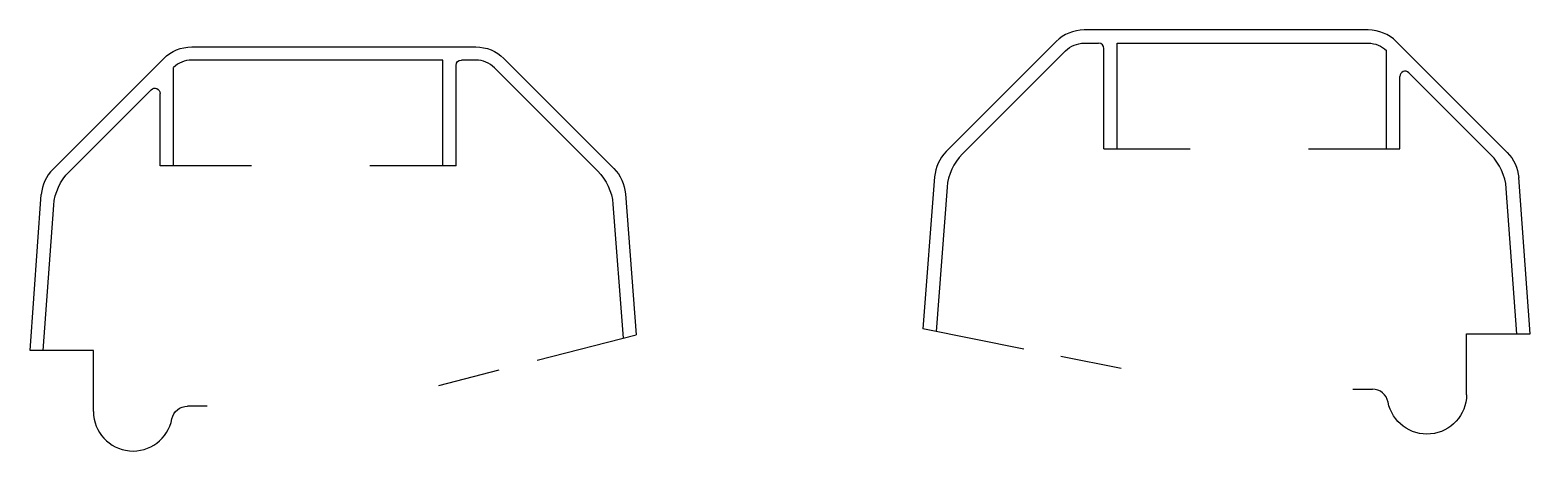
# Model space of a CAD drawing. Header units: metres. Extents: x -0.14 to 1.65, y 0 to 0.08.
# Drawn here: x 1.367 to 1.651, y 0.0019 to 0.0816 of the extents above.
import ezdxf

# ---------------------------------------------------------------- set-up
doc = ezdxf.new("R2010")
doc.units = ezdxf.units.M
doc.header["$MEASUREMENT"] = 0

msp = doc.modelspace()

# ---------------------------------------------------------------- linework, layer by layer
for p, q in [((1.620350884056229, 0.08159976166486449), (1.566564087491172, 0.08159976166486449)), ((1.397651682498527, 0.07839975696801849), (1.451438479063584, 0.07839975696801849)), ((1.561260786633628, 0.07940306252240845), (1.540450122137206, 0.05859239802837256)), ((1.54352680322739, 0.05813354521114452), (1.563028553586143, 0.07763529556989379)), ((1.566564087491172, 0.0790997616648645), (1.56931248198046, 0.0790997616648645)), ((1.570312481980461, 0.05909976166486449), (1.570312481980461, 0.0780997616648645)), ((1.572812481980461, 0.05909976166486449), (1.572812481980461, 0.0790997616648645)), ((1.623812481980461, 0.05909976166486449), (1.623812481980461, 0.0777077167381649)), ((1.646638538067609, 0.05841870937095664), (1.625654184916157, 0.07940306252240845)), ((1.371364028487148, 0.05521870467411064), (1.392348381638599, 0.07620305782556243)), ((1.394190084574296, 0.05589975696801849), (1.394190084574296, 0.07450771204131888)), ((1.445190084574296, 0.05589975696801849), (1.445190084574296, 0.07589975696801848)), ((1.447690084574296, 0.05589975696801849), (1.447690084574296, 0.07489975696801848)), ((1.451438479063584, 0.07589975696801848), (1.448690084574296, 0.07589975696801848)), ((1.474475763327366, 0.05493354051429852), (1.454974012968613, 0.07443529087304779)), ((1.456741779921128, 0.07620305782556243), (1.47755244441755, 0.05539239333152655)), ((1.626312481980461, 0.05909976166486449), (1.626312481980461, 0.07279501798868004)), ((1.628019588761466, 0.07350212476968591), (1.643553972644664, 0.05796774088648745)), ((1.38998297779329, 0.0703021200728399), (1.374448593910092, 0.05476773618964144)), ((1.391690084574296, 0.05589975696801849), (1.391690084574296, 0.06959501329183404)), ((1.570312481980461, 0.05909976166486449), (1.58665882375979, 0.05909976166486449)), ((1.609043375420817, 0.05909976166486449), (1.626312481980461, 0.05909976166486449)), ((1.408959191014729, 0.05589975696801849), (1.391690084574296, 0.05589975696801849)), ((1.447690084574296, 0.05589975696801849), (1.431343742675755, 0.05589975696801849)), ((1.53827003431334, 0.05378798974752135), (1.536065304341625, 0.02500723548184906)), ((1.540627083637996, 0.05182628274024392), (1.538534848852812, 0.02451405131462598)), ((1.648450930620591, 0.02409976166486449), (1.646456752792607, 0.05161941568067778)), ((1.650957485773701, 0.02409976166486449), (1.648815623178567, 0.05365746546659794)), ((1.367045080781055, 0.02089975696801848), (1.369186943376189, 0.05045746076975192)), ((1.369551635934165, 0.02089975696801848), (1.371545813762149, 0.04841941098383177)), ((1.47737548291676, 0.04862627804339791), (1.479317652571067, 0.02327301107647363)), ((1.479732532241416, 0.05058798505067535), (1.481776614911959, 0.02390433589891109)), ((1.463063431478866, 0.01909983075799401), (1.481776614911959, 0.02390433589891109)), ((1.555181363426782, 0.02118963363754738), (1.536065304341624, 0.02500723548184906)), ((1.638957485773701, 0.02409976166486449), (1.650957485773701, 0.02409976166486449)), ((1.379045080781055, 0.02089975696801848), (1.367045080781055, 0.02089975696801848)), ((1.444447253048985, 0.01432023110888281), (1.455869205024933, 0.01725275336967014)), ((1.573555313391884, 0.01752023583115897), (1.562152650342951, 0.01979742211163841)), ((1.617411401513949, 0.01359975755213624), (1.621149871142047, 0.01359976166486449)), ((1.400591164921597, 0.01039975285529036), (1.396852695412709, 0.01039975696801848))]:
    msp.add_line(p, q)
at = {"ltscale": 100}
for p, q in [((1.638957485773701, 0.0125470898130734), (1.638957485773701, 0.02409976166486449)), ((1.379045080781055, 0.00934708511622739), (1.379045080781055, 0.02089975696801848))]:
    msp.add_line(p, q, dxfattribs=at)
at = {"flags": 128}
for points in [[(1.572812481980461, 0.0790997616648645), (1.620350884056229, 0.0790997616648645)], [(1.445190084574296, 0.07589975696801848), (1.397651682498527, 0.07589975696801848)]]:
    msp.add_lwpolyline(points, dxfattribs=at)
for centre, radius, start, end in [((1.566564087491172, 0.0740997616648645), 0.007500000000000004, 90.00000000008049, 135.0000000000805), ((1.620350884056229, 0.0740997616648645), 0.007500000000000002, 44.99999999989937, 89.9999999999284), ((1.56931248198046, 0.0780997616648645), 0.001, 0, 90), ((1.397651682498527, 0.07089975696801848), 0.004999999999999907, 90.00000000006935, 133.8140057444657), ((1.451438479063584, 0.07089975696801848), 0.005000000000000237, 44.9999999999195, 89.99999999991995), ((1.627312481980461, 0.07279501798868004), 0.001, 45.00000000000001, 180), ((1.545753422997133, 0.05328909716844209), 0.007500000000000001, 134.9999999998793, 176.1859251658528), ((1.550597871039255, 0.05106247739927786), 0.01, 134.9999999999912, 175.6194513543451), ((1.636482904832798, 0.05089667307462296), 0.01, 4.144623742656098, 44.9999999999925), ((1.376667329346048, 0.04991540381521045), 0.007500000000000001, 135, 175.8553762573432), ((1.621149871142047, 0.01059976166486449), 0.003, 10.97959315503962, 90), ((1.386544897062852, 0.009399580252167652), 0.007500000000000001, 180.4010357931172, 349.0204068449232)]:
    msp.add_arc(centre, radius, start, end)
at = {"extrusion": (0, 0, -1)}
for centre, radius, start, end in [((-1.397651682498527, 0.07089975696801848), 0.007500000000000002, 44.99999999989937, 89.9999999999284), ((-1.451438479063584, 0.07089975696801848), 0.007500000000000004, 90.00000000008049, 135.0000000000805), ((-1.566564087491172, 0.0740997616648645), 0.005000000000000237, 44.9999999999195, 89.99999999991995), ((-1.620350884056229, 0.0740997616648645), 0.004999999999999907, 90.00000000006935, 133.8140057444657), ((-1.448690084574296, 0.07489975696801848), 0.001, 0, 90), ((-1.390690084574296, 0.06959501329183404), 0.001, 45.00000000000001, 180), ((-1.641335237208708, 0.05311540851205646), 0.007500000000000001, 135, 175.8553762573432), ((-1.381519661721958, 0.04769666837777695), 0.01, 4.144623742656098, 44.9999999999925), ((-1.467404695515502, 0.04786247270243184), 0.009999999999999998, 134.9999999999912, 175.6194513543451), ((-1.472249143557623, 0.05008909247159609), 0.007500000000000001, 134.9999999998793, 176.1859251658528), ((-1.631457669491904, 0.01259958494901366), 0.007500000000000001, 180.4010357931172, 349.0204068449232), ((-1.396852695412709, 0.007399756968018483), 0.003, 10.97959315503962, 90)]:
    msp.add_arc(centre, radius, start, end, dxfattribs=at)

doc.saveas('drawing.dxf')
